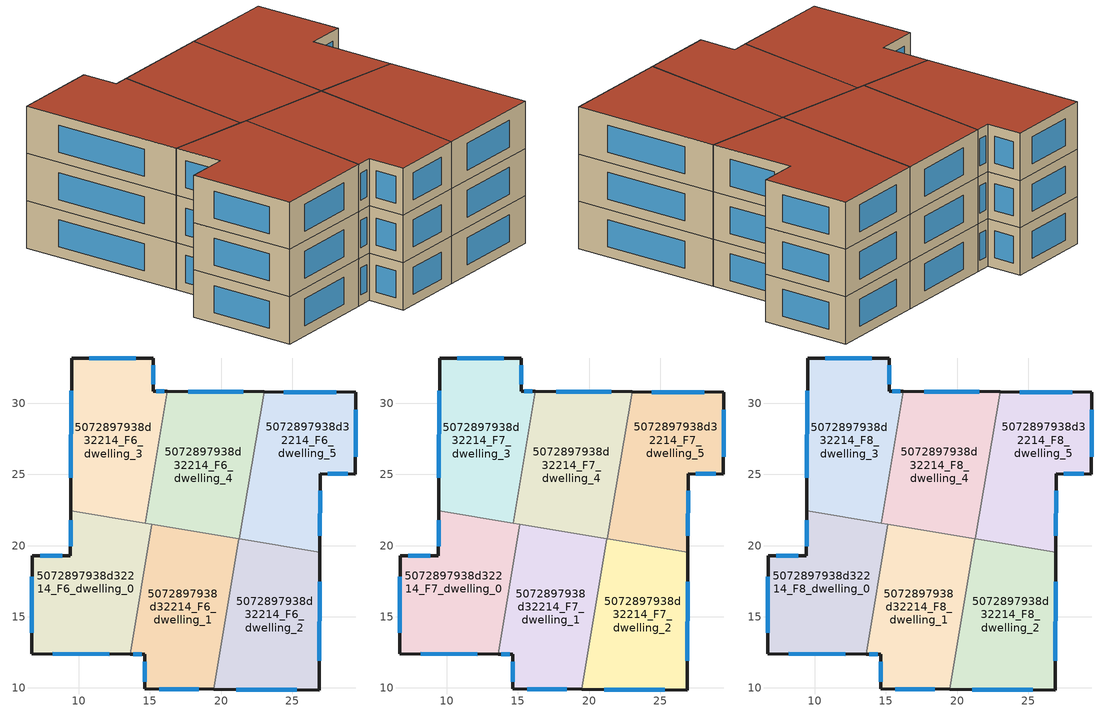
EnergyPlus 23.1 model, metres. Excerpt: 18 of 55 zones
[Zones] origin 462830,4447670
5072897938d32214_F6_dwelling_0
 floor to 5072897938d32214_F5_dwelling_0 (EU_floor_Construction): 15.14,21.5 13.61,12.37 6.68,12.4 6.72,19.28 9.41,19.27 9.43,22.46 z18
 wall outside (EU_wall_Construction): 9.43,22.46 9.41,19.27 6.72,19.28 6.68,12.4 13.61,12.37 z18:21
 wall to 5072897938d32214_F6_dwelling_1 (EU_wall_Construction): 13.61,12.37 15.14,21.5 z18:21
 wall to 5072897938d32214_F6_dwelling_3 (EU_wall_Construction): 14.67,21.58 9.43,22.46 z18:21
 wall to 5072897938d32214_F6_dwelling_4 (EU_wall_Construction): 15.14,21.5 14.67,21.58 z18:21
 window (EU_Window_Construction): 9.43,21.77 9.42,19.95 / 8.16,12.39 12.12,12.38 / 6.71,17.81 6.69,13.88 / 8.84,19.27 7.29,19.28 z18.64:20.36
5072897938d32214_F6_dwelling_1
 floor to 5072897938d32214_F5_dwelling_1 (EU_floor_Construction): 21.26,20.47 19.48,9.89 14.63,9.92 14.65,12.36 13.61,12.37 15.14,21.5 z18
 wall outside (EU_wall_Construction): 13.61,12.37 14.65,12.36 14.63,9.92 19.48,9.89 z18:21
 wall to 5072897938d32214_F6_dwelling_2 (EU_wall_Construction): 19.48,9.89 21.26,20.47 z18:21
 wall to 5072897938d32214_F6_dwelling_4 (EU_wall_Construction): 21.26,20.47 15.14,21.5 z18:21
 window (EU_Window_Construction): 15.67,9.92 18.45,9.9 / 14.65,11.84 14.63,10.44 / 13.83,12.37 14.43,12.36 z18.64:20.36
5072897938d32214_F6_dwelling_2
 floor to 5072897938d32214_F5_dwelling_2 (EU_floor_Construction): 26.94,19.52 26.89,9.85 19.48,9.89 21.26,20.47 z18
 wall outside (EU_wall_Construction): 19.48,9.89 26.89,9.85 26.94,19.52 z18:21
 wall to 5072897938d32214_F6_dwelling_5 (EU_wall_Construction): 26.94,19.52 21.29,20.47 z18:21
 wall to 5072897938d32214_F6_dwelling_4 (EU_wall_Construction): 21.29,20.47 21.26,20.47 z18:21
 window (EU_Window_Construction): 26.9,11.92 26.93,17.45 / 21.07,9.88 25.3,9.86 z18.64:20.36
5072897938d32214_F6_dwelling_3
 floor to 5072897938d32214_F5_dwelling_3 (EU_floor_Construction): 15.24,33.16 15.23,30.84 16.22,30.84 14.67,21.58 9.43,22.46 9.49,33.19 z18
 wall outside (EU_wall_Construction): 16.22,30.84 15.23,30.84 15.24,33.16 9.49,33.19 9.43,22.46 z18:21
 wall to 5072897938d32214_F6_dwelling_4 (EU_wall_Construction): 14.67,21.58 16.22,30.84 z18:21
 window (EU_Window_Construction): 9.48,30.89 9.44,24.75 / 14.01,33.17 10.72,33.18 / 15.23,31.34 15.24,32.66 / 16.01,30.84 15.44,30.84 z18.64:20.36
5072897938d32214_F6_dwelling_4
 floor to 5072897938d32214_F5_dwelling_4 (EU_floor_Construction): 23.02,30.8 21.29,20.47 14.67,21.58 16.22,30.84 z18
 wall outside (EU_wall_Construction): 23.02,30.8 16.22,30.84 z18:21
 wall to 5072897938d32214_F6_dwelling_5 (EU_wall_Construction): 21.29,20.47 23.02,30.8 z18:21
 window (EU_Window_Construction): 21.57,30.81 17.68,30.83 z18.64:20.36
5072897938d32214_F6_dwelling_5
 floor to 5072897938d32214_F5_dwelling_5 (EU_floor_Construction): 29.48,30.77 29.45,25.03 26.96,25.04 26.94,19.52 21.29,20.47 23.02,30.8 z18
 wall outside (EU_wall_Construction): 26.94,19.52 26.96,25.04 29.45,25.03 29.48,30.77 23.02,30.8 z18:21
 window (EU_Window_Construction): 26.94,20.7 26.96,23.86 / 28.1,30.78 24.4,30.8 / 29.46,26.26 29.47,29.54 / 27.5,25.04 28.92,25.04 z18.64:20.36
5072897938d32214_F7_dwelling_0
 floor to 5072897938d32214_F6_dwelling_0 (EU_floor_Construction): 15.14,21.5 13.61,12.37 6.68,12.4 6.72,19.28 9.41,19.27 9.43,22.46 z21
 wall outside (EU_wall_Construction): 9.43,22.46 9.41,19.27 6.72,19.28 6.68,12.4 13.61,12.37 z21:24
 wall to 5072897938d32214_F7_dwelling_1 (EU_wall_Construction): 13.61,12.37 15.14,21.5 z21:24
 wall to 5072897938d32214_F7_dwelling_3 (EU_wall_Construction): 14.67,21.58 9.43,22.46 z21:24
 wall to 5072897938d32214_F7_dwelling_4 (EU_wall_Construction): 15.14,21.5 14.67,21.58 z21:24
 window (EU_Window_Construction): 9.43,21.77 9.42,19.95 / 8.16,12.39 12.12,12.38 / 6.71,17.81 6.69,13.88 / 8.84,19.27 7.29,19.28 z21.64:23.36
5072897938d32214_F7_dwelling_1
 floor to 5072897938d32214_F6_dwelling_1 (EU_floor_Construction): 21.26,20.47 19.48,9.89 14.63,9.92 14.65,12.36 13.61,12.37 15.14,21.5 z21
 wall outside (EU_wall_Construction): 13.61,12.37 14.65,12.36 14.63,9.92 19.48,9.89 z21:24
 wall to 5072897938d32214_F7_dwelling_2 (EU_wall_Construction): 19.48,9.89 21.26,20.47 z21:24
 wall to 5072897938d32214_F7_dwelling_4 (EU_wall_Construction): 21.26,20.47 15.14,21.5 z21:24
 window (EU_Window_Construction): 15.67,9.92 18.45,9.9 / 14.65,11.84 14.63,10.44 / 13.83,12.37 14.43,12.36 z21.64:23.36
5072897938d32214_F7_dwelling_2
 floor to 5072897938d32214_F6_dwelling_2 (EU_floor_Construction): 26.94,19.52 26.89,9.85 19.48,9.89 21.26,20.47 z21
 wall outside (EU_wall_Construction): 19.48,9.89 26.89,9.85 26.94,19.52 z21:24
 wall to 5072897938d32214_F7_dwelling_5 (EU_wall_Construction): 26.94,19.52 21.29,20.47 z21:24
 wall to 5072897938d32214_F7_dwelling_4 (EU_wall_Construction): 21.29,20.47 21.26,20.47 z21:24
 window (EU_Window_Construction): 26.9,11.92 26.93,17.45 / 21.07,9.88 25.3,9.86 z21.64:23.36
5072897938d32214_F7_dwelling_3
 floor to 5072897938d32214_F6_dwelling_3 (EU_floor_Construction): 15.24,33.16 15.23,30.84 16.22,30.84 14.67,21.58 9.43,22.46 9.49,33.19 z21
 wall outside (EU_wall_Construction): 16.22,30.84 15.23,30.84 15.24,33.16 9.49,33.19 9.43,22.46 z21:24
 wall to 5072897938d32214_F7_dwelling_4 (EU_wall_Construction): 14.67,21.58 16.22,30.84 z21:24
 window (EU_Window_Construction): 9.48,30.89 9.44,24.75 / 14.01,33.17 10.72,33.18 / 15.23,31.34 15.24,32.66 / 16.01,30.84 15.44,30.84 z21.64:23.36
5072897938d32214_F7_dwelling_4
 floor to 5072897938d32214_F6_dwelling_4 (EU_floor_Construction): 23.02,30.8 21.29,20.47 14.67,21.58 16.22,30.84 z21
 wall outside (EU_wall_Construction): 23.02,30.8 16.22,30.84 z21:24
 wall to 5072897938d32214_F7_dwelling_5 (EU_wall_Construction): 21.29,20.47 23.02,30.8 z21:24
 window (EU_Window_Construction): 21.57,30.81 17.68,30.83 z21.64:23.36
5072897938d32214_F7_dwelling_5
 floor to 5072897938d32214_F6_dwelling_5 (EU_floor_Construction): 29.48,30.77 29.45,25.03 26.96,25.04 26.94,19.52 21.29,20.47 23.02,30.8 z21
 wall outside (EU_wall_Construction): 26.94,19.52 26.96,25.04 29.45,25.03 29.48,30.77 23.02,30.8 z21:24
 window (EU_Window_Construction): 26.94,20.7 26.96,23.86 / 28.1,30.78 24.4,30.8 / 29.46,26.26 29.47,29.54 / 27.5,25.04 28.92,25.04 z21.64:23.36
5072897938d32214_F8_dwelling_0
 floor to 5072897938d32214_F7_dwelling_0 (EU_floor_Construction): 15.14,21.5 13.61,12.37 6.68,12.4 6.72,19.28 9.41,19.27 9.43,22.46 z24
 wall outside (EU_wall_Construction): 9.43,22.46 9.41,19.27 6.72,19.28 6.68,12.4 13.61,12.37 z24:27
 wall to 5072897938d32214_F8_dwelling_1 (EU_wall_Construction): 13.61,12.37 15.14,21.5 z24:27
 wall to 5072897938d32214_F8_dwelling_3 (EU_wall_Construction): 14.67,21.58 9.43,22.46 z24:27
 wall to 5072897938d32214_F8_dwelling_4 (EU_wall_Construction): 15.14,21.5 14.67,21.58 z24:27
 window (EU_Window_Construction): 9.43,21.77 9.42,19.95 / 8.16,12.39 12.12,12.38 / 6.71,17.81 6.69,13.88 / 8.84,19.27 7.29,19.28 z24.64:26.36
 roof outside (EU_roof_Construction): 13.61,12.37 15.14,21.5 9.43,22.46 9.41,19.27 6.72,19.28 6.68,12.4 z27
5072897938d32214_F8_dwelling_1
 floor to 5072897938d32214_F7_dwelling_1 (EU_floor_Construction): 21.26,20.47 19.48,9.89 14.63,9.92 14.65,12.36 13.61,12.37 15.14,21.5 z24
 wall outside (EU_wall_Construction): 13.61,12.37 14.65,12.36 14.63,9.92 19.48,9.89 z24:27
 wall to 5072897938d32214_F8_dwelling_2 (EU_wall_Construction): 19.48,9.89 21.26,20.47 z24:27
 wall to 5072897938d32214_F8_dwelling_4 (EU_wall_Construction): 21.26,20.47 15.14,21.5 z24:27
 window (EU_Window_Construction): 15.67,9.92 18.45,9.9 / 14.65,11.84 14.63,10.44 / 13.83,12.37 14.43,12.36 z24.64:26.36
 roof outside (EU_roof_Construction): 19.48,9.89 21.26,20.47 15.14,21.5 13.61,12.37 14.65,12.36 14.63,9.92 z27
5072897938d32214_F8_dwelling_2
 floor to 5072897938d32214_F7_dwelling_2 (EU_floor_Construction): 26.94,19.52 26.89,9.85 19.48,9.89 21.26,20.47 z24
 wall outside (EU_wall_Construction): 19.48,9.89 26.89,9.85 26.94,19.52 z24:27
 wall to 5072897938d32214_F8_dwelling_5 (EU_wall_Construction): 26.94,19.52 21.29,20.47 z24:27
 wall to 5072897938d32214_F8_dwelling_4 (EU_wall_Construction): 21.29,20.47 21.26,20.47 z24:27
 window (EU_Window_Construction): 26.9,11.92 26.93,17.45 / 21.07,9.88 25.3,9.86 z24.64:26.36
 roof outside (EU_roof_Construction): 26.89,9.85 26.94,19.52 21.26,20.47 19.48,9.89 z27
5072897938d32214_F8_dwelling_3
 floor to 5072897938d32214_F7_dwelling_3 (EU_floor_Construction): 15.24,33.16 15.23,30.84 16.22,30.84 14.67,21.58 9.43,22.46 9.49,33.19 z24
 wall outside (EU_wall_Construction): 16.22,30.84 15.23,30.84 15.24,33.16 9.49,33.19 9.43,22.46 z24:27
 wall to 5072897938d32214_F8_dwelling_4 (EU_wall_Construction): 14.67,21.58 16.22,30.84 z24:27
 window (EU_Window_Construction): 9.48,30.89 9.44,24.75 / 14.01,33.17 10.72,33.18 / 15.23,31.34 15.24,32.66 / 16.01,30.84 15.44,30.84 z24.64:26.36
 roof outside (EU_roof_Construction): 14.67,21.58 16.22,30.84 15.23,30.84 15.24,33.16 9.49,33.19 9.43,22.46 z27
5072897938d32214_F8_dwelling_4
 floor to 5072897938d32214_F7_dwelling_4 (EU_floor_Construction): 23.02,30.8 21.29,20.47 14.67,21.58 16.22,30.84 z24
 wall outside (EU_wall_Construction): 23.02,30.8 16.22,30.84 z24:27
 wall to 5072897938d32214_F8_dwelling_5 (EU_wall_Construction): 21.29,20.47 23.02,30.8 z24:27
 window (EU_Window_Construction): 21.57,30.81 17.68,30.83 z24.64:26.36
 roof outside (EU_roof_Construction): 21.29,20.47 23.02,30.8 16.22,30.84 14.67,21.58 z27
5072897938d32214_F8_dwelling_5
 floor to 5072897938d32214_F7_dwelling_5 (EU_floor_Construction): 29.48,30.77 29.45,25.03 26.96,25.04 26.94,19.52 21.29,20.47 23.02,30.8 z24
 wall outside (EU_wall_Construction): 26.94,19.52 26.96,25.04 29.45,25.03 29.48,30.77 23.02,30.8 z24:27
 window (EU_Window_Construction): 26.94,20.7 26.96,23.86 / 28.1,30.78 24.4,30.8 / 29.46,26.26 29.47,29.54 / 27.5,25.04 28.92,25.04 z24.64:26.36
 roof outside (EU_roof_Construction): 26.94,19.52 26.96,25.04 29.45,25.03 29.48,30.77 23.02,30.8 21.29,20.47 z27
[Building]
EU S2 Campaign: North Axis=0; Terrain=City; Solar Distribution=FullExterior
[Site:Location]
Yerevan-Zvartnots.Intl.AP: Latitude=40.15; Longitude=44.383; Time Zone=4; Elevation=854
[SizingPeriod:WeatherFileDays]
AnnualSizingPeriod: Begin Month=1; Begin Day of Month=1; End Month=12; End Day of Month=31; Day of Week for Start Day=Monday; Use Weather File Daylight Saving Period=No; Use Weather File Rain and Snow Indicators=No
[MATERIAL]
EU_InternalMass_Material: Roughness=MediumRough; Thickness=0.1; Conductivity=1; Density=1800; Specific Heat=900; Thermal Absorptance=0.9; Solar Absorptance=0.7; Visible Absorptance=0.7
[MATERIAL:NOMASS] Roughness=MediumRough; Thermal Absorptance=0.9; Solar Absorptance=0.7; Visible Absorptance=0.7
Name | Thermal Resistance
EU_wall_NoMass | 1.05043
EU_roof_NoMass | 1.45357
EU_floor_NoMass | 0.478065
[WINDOWMATERIAL:SIMPLEGLAZINGSYSTEM]
EU_Window_SimpleGlazing: UFactor=2.5566; Solar Heat Gain Coefficient=0.75; Visible Transmittance=0.75
[CONSTRUCTION]
EU_wall_Construction: EU_wall_NoMass
EU_roof_Construction: EU_roof_NoMass
EU_floor_Construction: EU_floor_NoMass
EU_Window_Construction: EU_Window_SimpleGlazing
EU_InternalMass_Construction: EU_InternalMass_Material
[ZONE] Type=1; Multiplier=1; Ceiling Height=autocalculate; Floor Area=autocalculate; Part of Total Floor Area=Yes
Name | Volume
5072897938d32214_F6_dwelling_0; 5072897938d32214_F7_dwelling_0; 5072897938d32214_F8_dwelling_0 | 199.963
5072897938d32214_F6_dwelling_1; 5072897938d32214_F7_dwelling_1; 5072897938d32214_F8_dwelling_1; 5072897938d32214_F6_dwelling_5; 5072897938d32214_F7_dwelling_5; 5072897938d32214_F8_dwelling_5 | 199.956
5072897938d32214_F6_dwelling_2; 5072897938d32214_F7_dwelling_2; 5072897938d32214_F8_dwelling_2 | 199.979
5072897938d32214_F6_dwelling_3; 5072897938d32214_F7_dwelling_3; 5072897938d32214_F8_dwelling_3 | 199.968
5072897938d32214_F6_dwelling_4; 5072897938d32214_F7_dwelling_4; 5072897938d32214_F8_dwelling_4 | 199.96
[INTERNALMASS] Construction=EU_InternalMass_Construction
Name | Zone or ZoneList | Surface Area
5072897938d32214_F6_dwelling_0_EU_InternalMass | 5072897938d32214_F6_dwelling_0 | 66.6546
5072897938d32214_F6_dwelling_1_EU_InternalMass | 5072897938d32214_F6_dwelling_1 | 66.652
5072897938d32214_F6_dwelling_2_EU_InternalMass | 5072897938d32214_F6_dwelling_2 | 66.6597
5072897938d32214_F6_dwelling_3_EU_InternalMass | 5072897938d32214_F6_dwelling_3 | 66.656
5072897938d32214_F6_dwelling_4_EU_InternalMass | 5072897938d32214_F6_dwelling_4 | 66.6535
5072897938d32214_F6_dwelling_5_EU_InternalMass | 5072897938d32214_F6_dwelling_5 | 66.6521
5072897938d32214_F7_dwelling_0_EU_InternalMass | 5072897938d32214_F7_dwelling_0 | 66.6546
5072897938d32214_F7_dwelling_1_EU_InternalMass | 5072897938d32214_F7_dwelling_1 | 66.652
5072897938d32214_F7_dwelling_2_EU_InternalMass | 5072897938d32214_F7_dwelling_2 | 66.6597
5072897938d32214_F7_dwelling_3_EU_InternalMass | 5072897938d32214_F7_dwelling_3 | 66.656
5072897938d32214_F7_dwelling_4_EU_InternalMass | 5072897938d32214_F7_dwelling_4 | 66.6535
5072897938d32214_F7_dwelling_5_EU_InternalMass | 5072897938d32214_F7_dwelling_5 | 66.6521
5072897938d32214_F8_dwelling_0_EU_InternalMass | 5072897938d32214_F8_dwelling_0 | 66.6546
5072897938d32214_F8_dwelling_1_EU_InternalMass | 5072897938d32214_F8_dwelling_1 | 66.652
5072897938d32214_F8_dwelling_2_EU_InternalMass | 5072897938d32214_F8_dwelling_2 | 66.6597
5072897938d32214_F8_dwelling_3_EU_InternalMass | 5072897938d32214_F8_dwelling_3 | 66.656
5072897938d32214_F8_dwelling_4_EU_InternalMass | 5072897938d32214_F8_dwelling_4 | 66.6535
5072897938d32214_F8_dwelling_5_EU_InternalMass | 5072897938d32214_F8_dwelling_5 | 66.6521
[OTHEREQUIPMENT] Fuel Type=Electricity; Design Level Calculation Method=Watts/Area; Power per Zone Floor Area=1; Fraction Latent=0; Fraction Radiant=0; Fraction Lost=0; Carbon Dioxide Generation Rate=0; EndUse Subcategory=EU_Step8_InternalGains
Name | Zone or ZoneList or Space or SpaceList | Schedule
EU_Step8_InternalGain_5072897938d32214_F6_dwelling_0_f000 | 5072897938d32214_F6_dwelling_0 | EU_Step8_GainSchedule_5072897938d32214_F6_dwelling_0_f000
EU_Step8_InternalGain_5072897938d32214_F6_dwelling_1_f000 | 5072897938d32214_F6_dwelling_1 | EU_Step8_GainSchedule_5072897938d32214_F6_dwelling_1_f000
EU_Step8_InternalGain_5072897938d32214_F6_dwelling_2_f000 | 5072897938d32214_F6_dwelling_2 | EU_Step8_GainSchedule_5072897938d32214_F6_dwelling_2_f000
EU_Step8_InternalGain_5072897938d32214_F6_dwelling_3_f000 | 5072897938d32214_F6_dwelling_3 | EU_Step8_GainSchedule_5072897938d32214_F6_dwelling_3_f000
EU_Step8_InternalGain_5072897938d32214_F6_dwelling_4_f000 | 5072897938d32214_F6_dwelling_4 | EU_Step8_GainSchedule_5072897938d32214_F6_dwelling_4_f000
EU_Step8_InternalGain_5072897938d32214_F6_dwelling_5_f000 | 5072897938d32214_F6_dwelling_5 | EU_Step8_GainSchedule_5072897938d32214_F6_dwelling_5_f000
EU_Step8_InternalGain_5072897938d32214_F7_dwelling_0_f000 | 5072897938d32214_F7_dwelling_0 | EU_Step8_GainSchedule_5072897938d32214_F7_dwelling_0_f000
EU_Step8_InternalGain_5072897938d32214_F7_dwelling_1_f000 | 5072897938d32214_F7_dwelling_1 | EU_Step8_GainSchedule_5072897938d32214_F7_dwelling_1_f000
EU_Step8_InternalGain_5072897938d32214_F7_dwelling_2_f000 | 5072897938d32214_F7_dwelling_2 | EU_Step8_GainSchedule_5072897938d32214_F7_dwelling_2_f000
EU_Step8_InternalGain_5072897938d32214_F7_dwelling_3_f000 | 5072897938d32214_F7_dwelling_3 | EU_Step8_GainSchedule_5072897938d32214_F7_dwelling_3_f000
EU_Step8_InternalGain_5072897938d32214_F7_dwelling_4_f000 | 5072897938d32214_F7_dwelling_4 | EU_Step8_GainSchedule_5072897938d32214_F7_dwelling_4_f000
EU_Step8_InternalGain_5072897938d32214_F7_dwelling_5_f000 | 5072897938d32214_F7_dwelling_5 | EU_Step8_GainSchedule_5072897938d32214_F7_dwelling_5_f000
EU_Step8_InternalGain_5072897938d32214_F8_dwelling_0_f000 | 5072897938d32214_F8_dwelling_0 | EU_Step8_GainSchedule_5072897938d32214_F8_dwelling_0_f000
EU_Step8_InternalGain_5072897938d32214_F8_dwelling_1_f000 | 5072897938d32214_F8_dwelling_1 | EU_Step8_GainSchedule_5072897938d32214_F8_dwelling_1_f000
EU_Step8_InternalGain_5072897938d32214_F8_dwelling_2_f000 | 5072897938d32214_F8_dwelling_2 | EU_Step8_GainSchedule_5072897938d32214_F8_dwelling_2_f000
EU_Step8_InternalGain_5072897938d32214_F8_dwelling_3_f000 | 5072897938d32214_F8_dwelling_3 | EU_Step8_GainSchedule_5072897938d32214_F8_dwelling_3_f000
EU_Step8_InternalGain_5072897938d32214_F8_dwelling_4_f000 | 5072897938d32214_F8_dwelling_4 | EU_Step8_GainSchedule_5072897938d32214_F8_dwelling_4_f000
EU_Step8_InternalGain_5072897938d32214_F8_dwelling_5_f000 | 5072897938d32214_F8_dwelling_5 | EU_Step8_GainSchedule_5072897938d32214_F8_dwelling_5_f000
[ZONEVENTILATION:DESIGNFLOWRATE] Schedule=EU_AlwaysOn; Design Flow Rate Calculation Method=AirChanges/Hour; Air Changes per Hour=0.557805; Ventilation Type=Natural; Fan Pressure Rise=0; Fan Total Efficiency=1; Constant Term Coefficient=1; Temperature Term Coefficient=0; Velocity Term Coefficient=0; Velocity Squared Term Coefficient=0; Minimum Indoor Temperature=-100; Maximum Indoor Temperature=100; Delta Temperature=-100; Minimum Outdoor Temperature=-100; Maximum Outdoor Temperature=100; Maximum Wind Speed=40
Name | Zone or ZoneList or Space or SpaceList
EU_ConstantAir_5072897938d32214_F6_dwelling_0 | 5072897938d32214_F6_dwelling_0
EU_ConstantAir_5072897938d32214_F6_dwelling_1 | 5072897938d32214_F6_dwelling_1
EU_ConstantAir_5072897938d32214_F6_dwelling_2 | 5072897938d32214_F6_dwelling_2
EU_ConstantAir_5072897938d32214_F6_dwelling_3 | 5072897938d32214_F6_dwelling_3
EU_ConstantAir_5072897938d32214_F6_dwelling_4 | 5072897938d32214_F6_dwelling_4
EU_ConstantAir_5072897938d32214_F6_dwelling_5 | 5072897938d32214_F6_dwelling_5
EU_ConstantAir_5072897938d32214_F7_dwelling_0 | 5072897938d32214_F7_dwelling_0
EU_ConstantAir_5072897938d32214_F7_dwelling_1 | 5072897938d32214_F7_dwelling_1
EU_ConstantAir_5072897938d32214_F7_dwelling_2 | 5072897938d32214_F7_dwelling_2
EU_ConstantAir_5072897938d32214_F7_dwelling_3 | 5072897938d32214_F7_dwelling_3
EU_ConstantAir_5072897938d32214_F7_dwelling_4 | 5072897938d32214_F7_dwelling_4
EU_ConstantAir_5072897938d32214_F7_dwelling_5 | 5072897938d32214_F7_dwelling_5
EU_ConstantAir_5072897938d32214_F8_dwelling_0 | 5072897938d32214_F8_dwelling_0
EU_ConstantAir_5072897938d32214_F8_dwelling_1 | 5072897938d32214_F8_dwelling_1
EU_ConstantAir_5072897938d32214_F8_dwelling_2 | 5072897938d32214_F8_dwelling_2
EU_ConstantAir_5072897938d32214_F8_dwelling_3 | 5072897938d32214_F8_dwelling_3
EU_ConstantAir_5072897938d32214_F8_dwelling_4 | 5072897938d32214_F8_dwelling_4
EU_ConstantAir_5072897938d32214_F8_dwelling_5 | 5072897938d32214_F8_dwelling_5
[HVACTEMPLATE:THERMOSTAT] Constant Heating Setpoint=20; Constant Cooling Setpoint=50
EU_HeatOnly_5072897938d32214_F0_dwelling_0; EU_HeatOnly_5072897938d32214_F0_dwelling_1; EU_HeatOnly_5072897938d32214_F0_dwelling_2; EU_HeatOnly_5072897938d32214_F0_dwelling_3; EU_HeatOnly_5072897938d32214_F0_dwelling_4; EU_HeatOnly_5072897938d32214_F0_dwelling_5; EU_HeatOnly_5072897938d32214_F0_dwelling_6; EU_HeatOnly_5072897938d32214_F1_dwelling_0; EU_HeatOnly_5072897938d32214_F1_dwelling_1; EU_HeatOnly_5072897938d32214_F1_dwelling_2; EU_HeatOnly_5072897938d32214_F1_dwelling_3; EU_HeatOnly_5072897938d32214_F1_dwelling_4; EU_HeatOnly_5072897938d32214_F1_dwelling_5; EU_HeatOnly_5072897938d32214_F2_dwelling_0; EU_HeatOnly_5072897938d32214_F2_dwelling_1; EU_HeatOnly_5072897938d32214_F2_dwelling_2; EU_HeatOnly_5072897938d32214_F2_dwelling_3; EU_HeatOnly_5072897938d32214_F2_dwelling_4; EU_HeatOnly_5072897938d32214_F2_dwelling_5; EU_HeatOnly_5072897938d32214_F3_dwelling_0; EU_HeatOnly_5072897938d32214_F3_dwelling_1; EU_HeatOnly_5072897938d32214_F3_dwelling_2; EU_HeatOnly_5072897938d32214_F3_dwelling_3; EU_HeatOnly_5072897938d32214_F3_dwelling_4; EU_HeatOnly_5072897938d32214_F3_dwelling_5; EU_HeatOnly_5072897938d32214_F4_dwelling_0; EU_HeatOnly_5072897938d32214_F4_dwelling_1; EU_HeatOnly_5072897938d32214_F4_dwelling_2; EU_HeatOnly_5072897938d32214_F4_dwelling_3; EU_HeatOnly_5072897938d32214_F4_dwelling_4; EU_HeatOnly_5072897938d32214_F4_dwelling_5; EU_HeatOnly_5072897938d32214_F5_dwelling_0; EU_HeatOnly_5072897938d32214_F5_dwelling_1; EU_HeatOnly_5072897938d32214_F5_dwelling_2; EU_HeatOnly_5072897938d32214_F5_dwelling_3; EU_HeatOnly_5072897938d32214_F5_dwelling_4; EU_HeatOnly_5072897938d32214_F5_dwelling_5; EU_HeatOnly_5072897938d32214_F6_dwelling_0; EU_HeatOnly_5072897938d32214_F6_dwelling_1; EU_HeatOnly_5072897938d32214_F6_dwelling_2; EU_HeatOnly_5072897938d32214_F6_dwelling_3; EU_HeatOnly_5072897938d32214_F6_dwelling_4; EU_HeatOnly_5072897938d32214_F6_dwelling_5; EU_HeatOnly_5072897938d32214_F7_dwelling_0; EU_HeatOnly_5072897938d32214_F7_dwelling_1; EU_HeatOnly_5072897938d32214_F7_dwelling_2; EU_HeatOnly_5072897938d32214_F7_dwelling_3; EU_HeatOnly_5072897938d32214_F7_dwelling_4; EU_HeatOnly_5072897938d32214_F7_dwelling_5; EU_HeatOnly_5072897938d32214_F8_dwelling_0; EU_HeatOnly_5072897938d32214_F8_dwelling_1; EU_HeatOnly_5072897938d32214_F8_dwelling_2; EU_HeatOnly_5072897938d32214_F8_dwelling_3; EU_HeatOnly_5072897938d32214_F8_dwelling_4; EU_HeatOnly_5072897938d32214_F8_dwelling_5
[HVACTEMPLATE:ZONE:IDEALLOADSAIRSYSTEM] System Availability Schedule=EU_AlwaysOn; Maximum Heating Supply Air Temperature=50; Minimum Cooling Supply Air Temperature=13; Maximum Heating Supply Air Humidity Ratio=0.0156; Minimum Cooling Supply Air Humidity Ratio=0.0077; Heating Limit=NoLimit; Cooling Limit=NoLimit; Heating Availability Schedule=EU_AlwaysOn; Cooling Availability Schedule=EU_CoolingOff; Dehumidification Control Type=ConstantSensibleHeatRatio; Cooling Sensible Heat Ratio=0.7; Dehumidification Setpoint=60; Humidification Control Type=None; Humidification Setpoint=30; Outdoor Air Method=None; Outdoor Air Flow Rate per Person=0.00944; Outdoor Air Flow Rate per Zone Floor Area=0; Outdoor Air Flow Rate per Zone=0; Demand Controlled Ventilation Type=None; Outdoor Air Economizer Type=NoEconomizer; Heat Recovery Type=None; Sensible Heat Recovery Effectiveness=0.7; Latent Heat Recovery Effectiveness=0.65
Name | Template Thermostat
5072897938d32214_F6_dwelling_0 | EU_HeatOnly_5072897938d32214_F6_dwelling_0
5072897938d32214_F6_dwelling_1 | EU_HeatOnly_5072897938d32214_F6_dwelling_1
5072897938d32214_F6_dwelling_2 | EU_HeatOnly_5072897938d32214_F6_dwelling_2
5072897938d32214_F6_dwelling_3 | EU_HeatOnly_5072897938d32214_F6_dwelling_3
5072897938d32214_F6_dwelling_4 | EU_HeatOnly_5072897938d32214_F6_dwelling_4
5072897938d32214_F6_dwelling_5 | EU_HeatOnly_5072897938d32214_F6_dwelling_5
5072897938d32214_F7_dwelling_0 | EU_HeatOnly_5072897938d32214_F7_dwelling_0
5072897938d32214_F7_dwelling_1 | EU_HeatOnly_5072897938d32214_F7_dwelling_1
5072897938d32214_F7_dwelling_2 | EU_HeatOnly_5072897938d32214_F7_dwelling_2
5072897938d32214_F7_dwelling_3 | EU_HeatOnly_5072897938d32214_F7_dwelling_3
5072897938d32214_F7_dwelling_4 | EU_HeatOnly_5072897938d32214_F7_dwelling_4
5072897938d32214_F7_dwelling_5 | EU_HeatOnly_5072897938d32214_F7_dwelling_5
5072897938d32214_F8_dwelling_0 | EU_HeatOnly_5072897938d32214_F8_dwelling_0
5072897938d32214_F8_dwelling_1 | EU_HeatOnly_5072897938d32214_F8_dwelling_1
5072897938d32214_F8_dwelling_2 | EU_HeatOnly_5072897938d32214_F8_dwelling_2
5072897938d32214_F8_dwelling_3 | EU_HeatOnly_5072897938d32214_F8_dwelling_3
5072897938d32214_F8_dwelling_4 | EU_HeatOnly_5072897938d32214_F8_dwelling_4
5072897938d32214_F8_dwelling_5 | EU_HeatOnly_5072897938d32214_F8_dwelling_5
[SIZING:ZONE] Zone Cooling Design Supply Air Temperature Input Method=SupplyAirTemperature; Zone Cooling Design Supply Air Temperature=13; Zone Heating Design Supply Air Temperature Input Method=SupplyAirTemperature; Zone Heating Design Supply Air Temperature=50; Zone Cooling Design Supply Air Humidity Ratio=0.008; Zone Heating Design Supply Air Humidity Ratio=0.008; Cooling Design Air Flow Method=DesignDay; Cooling Design Air Flow Rate=0; Cooling Minimum Air Flow per Zone Floor Area=0.000762; Cooling Minimum Air Flow=0; Cooling Minimum Air Flow Fraction=0.2; Heating Design Air Flow Method=DesignDay; Heating Design Air Flow Rate=0; Heating Maximum Air Flow per Zone Floor Area=0.002032; Heating Maximum Air Flow=0.141576; Heating Maximum Air Flow Fraction=0.3; Account for Dedicated Outdoor Air System=No; Dedicated Outdoor Air System Control Strategy=NeutralSupplyAir; Dedicated Outdoor Air Low Setpoint Temperature for Design=autosize; Dedicated Outdoor Air High Setpoint Temperature for Design=autosize; Zone Load Sizing Method=Sensible Load Only No Latent Load; Zone Latent Cooling Design Supply Air Humidity Ratio Input Method=HumidityRatioDifference; Zone Cooling Design Supply Air Humidity Ratio Difference=0.005; Zone Latent Heating Design Supply Air Humidity Ratio Input Method=HumidityRatioDifference; Zone Humidification Design Supply Air Humidity Ratio Difference=0.005
5072897938d32214_F6_dwelling_0; 5072897938d32214_F6_dwelling_1; 5072897938d32214_F6_dwelling_2; 5072897938d32214_F6_dwelling_3; 5072897938d32214_F6_dwelling_4; 5072897938d32214_F6_dwelling_5; 5072897938d32214_F7_dwelling_0; 5072897938d32214_F7_dwelling_1; 5072897938d32214_F7_dwelling_2; 5072897938d32214_F7_dwelling_3; 5072897938d32214_F7_dwelling_4; 5072897938d32214_F7_dwelling_5; 5072897938d32214_F8_dwelling_0; 5072897938d32214_F8_dwelling_1; 5072897938d32214_F8_dwelling_2; 5072897938d32214_F8_dwelling_3; 5072897938d32214_F8_dwelling_4; 5072897938d32214_F8_dwelling_5
[SCHEDULE:CONSTANT]
Name | Hourly Value
EU_AlwaysOn | 1
EU_CoolingOff | 0
[SCHEDULE:FILE] Column Number=1; Rows to Skip at Top=0; Number of Hours of Data=8760; Column Separator=Comma; Interpolate to Timestep=No; Minutes per Item=60; Adjust Schedule for Daylight Savings=Yes
Name | File
EU_Step8_GainSchedule_5072897938d32214_F6_dwelling_0_f000 | ../../schedules/5072897938d32214/5072897938d32214_F6_dwelling_0_f000_gain.csv
EU_Step8_GainSchedule_5072897938d32214_F6_dwelling_1_f000 | ../../schedules/5072897938d32214/5072897938d32214_F6_dwelling_1_f000_gain.csv
EU_Step8_GainSchedule_5072897938d32214_F6_dwelling_2_f000 | ../../schedules/5072897938d32214/5072897938d32214_F6_dwelling_2_f000_gain.csv
EU_Step8_GainSchedule_5072897938d32214_F6_dwelling_3_f000 | ../../schedules/5072897938d32214/5072897938d32214_F6_dwelling_3_f000_gain.csv
EU_Step8_GainSchedule_5072897938d32214_F6_dwelling_4_f000 | ../../schedules/5072897938d32214/5072897938d32214_F6_dwelling_4_f000_gain.csv
EU_Step8_GainSchedule_5072897938d32214_F6_dwelling_5_f000 | ../../schedules/5072897938d32214/5072897938d32214_F6_dwelling_5_f000_gain.csv
EU_Step8_GainSchedule_5072897938d32214_F7_dwelling_0_f000 | ../../schedules/5072897938d32214/5072897938d32214_F7_dwelling_0_f000_gain.csv
EU_Step8_GainSchedule_5072897938d32214_F7_dwelling_1_f000 | ../../schedules/5072897938d32214/5072897938d32214_F7_dwelling_1_f000_gain.csv
EU_Step8_GainSchedule_5072897938d32214_F7_dwelling_2_f000 | ../../schedules/5072897938d32214/5072897938d32214_F7_dwelling_2_f000_gain.csv
EU_Step8_GainSchedule_5072897938d32214_F7_dwelling_3_f000 | ../../schedules/5072897938d32214/5072897938d32214_F7_dwelling_3_f000_gain.csv
EU_Step8_GainSchedule_5072897938d32214_F7_dwelling_4_f000 | ../../schedules/5072897938d32214/5072897938d32214_F7_dwelling_4_f000_gain.csv
EU_Step8_GainSchedule_5072897938d32214_F7_dwelling_5_f000 | ../../schedules/5072897938d32214/5072897938d32214_F7_dwelling_5_f000_gain.csv
EU_Step8_GainSchedule_5072897938d32214_F8_dwelling_0_f000 | ../../schedules/5072897938d32214/5072897938d32214_F8_dwelling_0_f000_gain.csv
EU_Step8_GainSchedule_5072897938d32214_F8_dwelling_1_f000 | ../../schedules/5072897938d32214/5072897938d32214_F8_dwelling_1_f000_gain.csv
EU_Step8_GainSchedule_5072897938d32214_F8_dwelling_2_f000 | ../../schedules/5072897938d32214/5072897938d32214_F8_dwelling_2_f000_gain.csv
EU_Step8_GainSchedule_5072897938d32214_F8_dwelling_3_f000 | ../../schedules/5072897938d32214/5072897938d32214_F8_dwelling_3_f000_gain.csv
EU_Step8_GainSchedule_5072897938d32214_F8_dwelling_4_f000 | ../../schedules/5072897938d32214/5072897938d32214_F8_dwelling_4_f000_gain.csv
EU_Step8_GainSchedule_5072897938d32214_F8_dwelling_5_f000 | ../../schedules/5072897938d32214/5072897938d32214_F8_dwelling_5_f000_gain.csv
